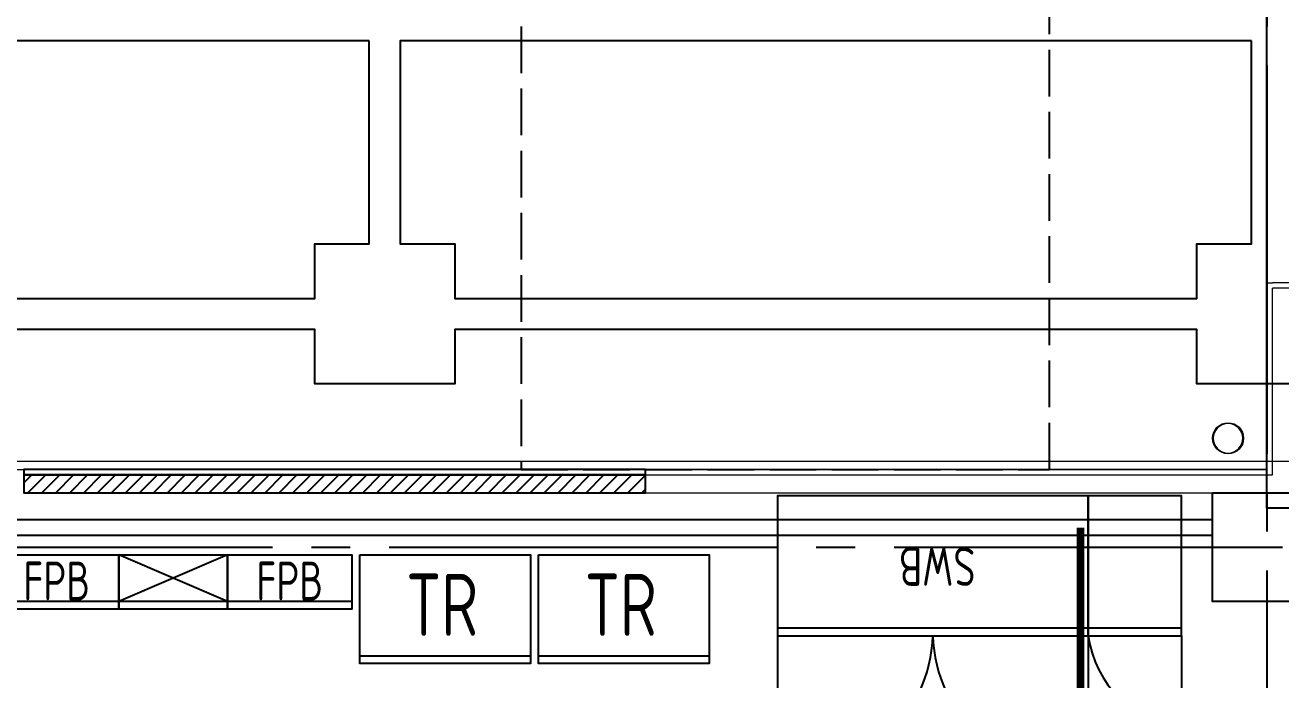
# Model space of a CAD drawing. Extents: x -18489 to 195597, y -1599 to 112111.
# Drawn here: x 14321 to 15129, y 8915 to 9336 of the extents above; entities that cross this region are included whole.
import ezdxf
from ezdxf.enums import TextEntityAlignment as Align

# ---------------------------------------------------------------- set-up
doc = ezdxf.new("R2010")
doc.units = 0
doc.header["$LTSCALE"] = 100
doc.linetypes.add('X-S-FAB-L10$0$COL-CEN-LIN', pattern=[3.25, 2.5, -0.25, 0.25, -0.25])
doc.linetypes.add('X-S-FAB-L10$0$HIDDEN', pattern=[0.4, 0.3, -0.1])
for name, color, linetype in [('188K-SM-03-F10-ARCH-PA-Y2257103$0$K-Divider-7.5', 53, 'Continuous'), ('188K-SM-03-F10-ARCH-PA-Y2257103$0$K-岩棉 2hr 7.5-非抗', 53, 'Continuous'), ('188K-SM-03-F10-ELEC-EQ-Y2257103$0$E-PANEL', 255, 'Continuous'), ('188K-SM-03-F10-ELEC-EQ-Y2257103$0$X-F-L30-E-PPB-EQ-200K$0$E-LAY-EQPM', 150, 'Continuous'), ('188K-SM-03-F10-ELEC-EQ-Y2257103$0$X-F-L30-E-PPB-EQ-200K$0$E-LAY-TXT', 3, 'Continuous'), ('188K-SM-03-F10-ELEC-EQ-Y2257103$0$X-F-L30-E-PPB-EQ-200K$0$E-XTR-PNL', 150, 'Continuous'), ('X-S-FAB-L10$0$0-DIM-TXT', 8, 'Continuous'), ('X-S-FAB-L10$0$A-OBJE-MEP', 8, 'Continuous'), ('X-S-FAB-L10$0$A-WALL-EX', 8, 'Continuous'), ('X-S-FAB-L10$0$ASP_5', 8, 'Continuous'), ('X-S-FAB-L10$0$BLOCK', 8, 'Continuous'), ('X-S-FAB-L10$0$CCL', 8, 'X-S-FAB-L10$0$COL-CEN-LIN'), ('X-S-FAB-L10$0$COL-S', 8, 'Continuous'), ('X-S-FAB-L10$0$HID', 8, 'X-S-FAB-L10$0$HIDDEN'), ('X-S-FAB-L10$0$S-FNDN', 8, 'Continuous'), ('X-S-FAB-L10$0$Steel Frame-188K', 8, 'Continuous'), ('X-S-FAB-L10$0$WALL_188K_EX', 8, 'Continuous')]:
    doc.layers.add(name, color=color, linetype=linetype)
doc.styles.add('188K-SM-03-F10-ELEC-EQ-Y2257103$0$X-F-L25-E-PDP-EQ-200K$0$AA-TXT', font='isocp.shx', dxfattribs={"bigfont": 'chineset.shx'})
doc.styles.add('188K-SM-03-F10-ELEC-EQ-Y2257103$0$X-F-L30-E-PPB-EQ-200K$0$aa-txt', font='isocp.shx', dxfattribs={"width": 0.8, "bigfont": 'china.shx'})
doc.styles.add('X-S-FAB-L10$0$CHINA', font='simplex.shx', dxfattribs={"width": 0.75, "bigfont": 'chineset.shx'})
doc.styles.add('X-S-FAB-L10$0$Standard', font='', dxfattribs={"width": 0.8})
doc.styles.add('X-S-FAB-L10$0$TG_NOTE_TEXT', font='simplex.shx', dxfattribs={"width": 0.75, "bigfont": 'chineset.shx'})
doc.styles.get('X-S-FAB-L10$0$Standard').set_extended_font_data('Microsoft JhengHei')

# ---------------------------------------------------------------- blocks, each defined once
blk = doc.blocks.new('X-S-FAB-L10$0$FAB2-L05')
at = {"layer": 'X-S-FAB-L10$0$CCL'}
for p, q in [((-11040, 11005), (-11040, 0)), ((-26880, 9720), (1210, 9720))]:
    blk.add_line(p, q, dxfattribs=at)
at = {"layer": 'X-S-FAB-L10$0$COL-S'}
blk.add_lwpolyline([(-11075, 9755), (-11005, 9755), (-11005, 9685), (-11075, 9685)], close=True, dxfattribs=at)
blk = doc.blocks.new('X-S-FAB-L10')
at = {"layer": 'X-S-FAB-L10$0$WALL_188K_EX'}
h = blk.add_hatch(dxfattribs=at)
h.set_pattern_fill('LINE', color=256, scale=2, angle=225)
h.set_pattern_definition([(225, (14418.3835, 9050), (4.49013, -4.49013), [])])
h.paths.add_polyline_path([(14720, 9046.5), (14320, 9046.5), (14320, 9035), (14720, 9035)])
at = {"layer": 'X-S-FAB-L10$0$A-OBJE-MEP', "lineweight": 0, "flags": 128}
blk.add_lwpolyline([(15104.5, 9070, 1), (15085.5, 9070, 1)], format="xyb", close=True, dxfattribs=at)
at = {"layer": 'X-S-FAB-L10$0$A-OBJE-MEP', "lineweight": 0}
blk.add_circle((15095, 9070), 10, dxfattribs=at)
at = {"layer": 'X-S-FAB-L10$0$A-WALL-EX', "lineweight": 0}
for p, q in [((15135, 9166.5), (15123.5, 9166.5)), ((15123.5, 9050), (15123.5, 9166.5)), ((15135, 9166.5), (15123.5, 9166.5)), ((14720, 9050), (14720, 9035)), ((14720, 9046.5), (15120, 9046.5)), ((15120, 9046.5), (15123.5, 9046.5)), ((15123.5, 9046.5), (15123.5, 9050)), ((15123.5, 9046.5), (15123.5, 9050))]:
    blk.add_line(p, q, dxfattribs=at)
at = {"layer": 'X-S-FAB-L10$0$A-WALL-EX', "lineweight": 0, "flags": 128}
for points in [[(15120, 9170), (15123.5, 9170)], [(15120, 9170), (15120, 9050)], [(15166.5, 9170), (15123.5, 9170)], [(12720, 9050), (15120, 9050)], [(12720, 9050), (15120, 9050)], [(12720, 9050), (15120, 9050)], [(15120, 9050), (14720, 9050)], [(14720, 9050), (15120, 9050)], [(14720, 9050), (15120, 9050)], [(14720, 9050), (15120, 9050)], [(14720, 9050), (15120, 9050)], [(14720, 9035), (15135, 9035)]]:
    blk.add_lwpolyline(points, dxfattribs=at)
at = {"layer": 'X-S-FAB-L10$0$ASP_5'}
for p, q in [((15120, 9025), (15120, 9950)), ((15170, 9025), (15120, 9025))]:
    blk.add_line(p, q, dxfattribs=at)
at = {"layer": 'X-S-FAB-L10$0$COL-S'}
for p, q in [((15085, 9035), (15155, 9035)), ((15085, 8965), (15085, 9035)), ((15155, 8965), (15085, 8965))]:
    blk.add_line(p, q, dxfattribs=at)
at = {"layer": 'X-S-FAB-L10$0$HID'}
for p, q in [((14640, 11495), (14640, 9050)), ((14980, 9050), (14980, 11495)), ((14640, 9050), (14980, 9050))]:
    blk.add_line(p, q, dxfattribs=at)
at = {"layer": 'X-S-FAB-L10$0$S-FNDN', "lineweight": 0, "flags": 128}
blk.add_lwpolyline([(11070, 4530), (11935, 4530), (11935, -55), (12665, -55), (12665, -270), (15175, -270), (15175, -55), (15905, -55), (15905, 4530), (16672.5, 4530), (16672.5, 5003), (15905, 5003), (15905, 9055), (11935, 9055), (11935, 5003), (11070, 5003)], close=True, dxfattribs=at)
at = {"layer": 'X-S-FAB-L10$0$Steel Frame-188K'}
blk.add_lwpolyline([(17620, 9130), (16820, 9134.878), (16820, 9130), (16780, 9130), (15980, 9140), (15980, 9130), (15940, 9130), (15940, 9140), (15165, 9140), (15165, 9105), (15075, 9105), (15075, 9140), (14597.247, 9140), (14597.247, 9105), (14507.247, 9105), (14507.247, 9140), (12765, 9140)], dxfattribs=at)
for points in [[(14542.247, 9325.815), (14252.818, 9325.815), (14252.818, 9160), (14507.247, 9160), (14507.247, 9195), (14542.247, 9195)], [(15110, 9325.815), (14562.247, 9325.815), (14562.247, 9195), (14597.247, 9195), (14597.247, 9160), (15075, 9160), (15075, 9195), (15110, 9195)]]:
    blk.add_lwpolyline(points, close=True, dxfattribs=at)
at = {"layer": 'X-S-FAB-L10$0$WALL_188K_EX'}
for points in [[(14720, 9050), (14320, 9050), (14320, 9046.5), (14720, 9046.5)], [(14720, 9046.5), (14320, 9046.5), (14320, 9035), (14720, 9035)]]:
    blk.add_lwpolyline(points, close=True, dxfattribs=at)
at = {"layer": 'X-S-FAB-L10$0$BLOCK'}
blk.add_blockref('X-S-FAB-L10$0$FAB2-L05', (26160, -720), dxfattribs=at)
at = {"style": 'X-S-FAB-L10$0$TG_NOTE_TEXT', "width": 0.5, "flags": 1}
for p in [(7463.301, 9020), (18268.251, 8649), (11197.77, 4800.167), (16485.801, 4800.167), (25420.27, 2635), (13360, 320.001, 0), (7463.301, -33.333)]:
    blk.add_attdef('WH', text='', height=20, dxfattribs=at).set_placement(p, align=Align.BOTTOM_LEFT)
at = {"width": 0.5}
for style, p in [('X-S-FAB-L10$0$TG_NOTE_TEXT', (7585, 9020)), ('X-S-FAB-L10$0$TG_NOTE_TEXT', (18389.95, 8649)), ('X-S-FAB-L10$0$TG_NOTE_TEXT', (11117.5, 4813.5)), ('X-S-FAB-L10$0$TG_NOTE_TEXT', (16607.5, 4813.5)), ('X-S-FAB-L10$0$TG_NOTE_TEXT', (25350, 2635)), ('X-S-FAB-L10$0$Standard', (13129.375, 325.001, 0)), ('X-S-FAB-L10$0$TG_NOTE_TEXT', (7585, -20))]:
    blk.add_attdef('DESC', text='', height=10, dxfattribs=dict(at, style=style)).set_placement(p, align=Align.BOTTOM_LEFT)
for tag, style, p in [('TYPE', 'X-S-FAB-L10$0$TG_NOTE_TEXT', (7619.286, 9020)), ('NO', 'X-S-FAB-L10$0$TG_NOTE_TEXT', (7650.095, 9020)), ('TYPE', 'X-S-FAB-L10$0$TG_NOTE_TEXT', (18424.236, 8649)), ('NO', 'X-S-FAB-L10$0$TG_NOTE_TEXT', (18455.045, 8649)), ('NO', 'X-S-FAB-L10$0$TG_NOTE_TEXT', (11088.595, 4813.5)), ('TYPE', 'X-S-FAB-L10$0$TG_NOTE_TEXT', (11151.786, 4813.5)), ('TYPE', 'X-S-FAB-L10$0$TG_NOTE_TEXT', (16641.786, 4813.5)), ('NO', 'X-S-FAB-L10$0$TG_NOTE_TEXT', (16672.595, 4813.5)), ('NO', 'X-S-FAB-L10$0$TG_NOTE_TEXT', (25313, 2635)), ('TYPE', 'X-S-FAB-L10$0$TG_NOTE_TEXT', (25350, 2635)), ('NO', 'X-S-FAB-L10$0$Standard', (13100, 320.001, 0)), ('TYPE', 'X-S-FAB-L10$0$Standard', (13129.375, 320.001, 0)), ('TYPE', 'X-S-FAB-L10$0$TG_NOTE_TEXT', (7619.286, -20)), ('NO', 'X-S-FAB-L10$0$TG_NOTE_TEXT', (7650.095, -20))]:
    blk.add_attdef(tag, text='', height=10, dxfattribs=dict(at, style=style)).set_placement(p, align=Align.BOTTOM_RIGHT)
for rotation, style, p in [(180, 'X-S-FAB-L10$0$Standard', (317.625, 7480)), (180, 'X-S-FAB-L10$0$Standard', (1217.625, 7480)), (90, 'X-S-FAB-L10$0$TG_NOTE_TEXT', (24310, 3647.5)), (270, 'X-S-FAB-L10$0$TG_NOTE_TEXT', (17080, 1605))]:
    blk.add_attdef('DESC', text='', height=10, rotation=rotation, dxfattribs=dict(at, style=style)).set_placement(p, align=Align.BOTTOM_LEFT)
for tag, rotation, style, p in [('TYPE', 180, 'X-S-FAB-L10$0$Standard', (317.625, 7480)), ('NO', 180, 'X-S-FAB-L10$0$Standard', (347, 7480)), ('TYPE', 180, 'X-S-FAB-L10$0$Standard', (1217.625, 7480)), ('NO', 180, 'X-S-FAB-L10$0$Standard', (1247, 7480)), ('TYPE', 90, 'X-S-FAB-L10$0$TG_NOTE_TEXT', (24310, 3647.5)), ('NO', 90, 'X-S-FAB-L10$0$TG_NOTE_TEXT', (24310, 3610.5)), ('TYPE', 270, 'X-S-FAB-L10$0$TG_NOTE_TEXT', (17080, 1605)), ('NO', 270, 'X-S-FAB-L10$0$TG_NOTE_TEXT', (17080, 1573))]:
    blk.add_attdef(tag, text='', height=10, rotation=rotation, dxfattribs=dict(at, style=style)).set_placement(p, align=Align.BOTTOM_RIGHT)
at = {"style": 'X-S-FAB-L10$0$TG_NOTE_TEXT', "width": 0.5, "flags": 1}
for rotation, p in [(180, (43, 7480)), (180, (943, 7480)), (90, (24310, 3717.77)), (270, (17080, 1711.699))]:
    blk.add_attdef('WH', text='', height=20, rotation=rotation, dxfattribs=at).set_placement(p, align=Align.BOTTOM_LEFT)
at = {"layer": 'X-S-FAB-L10$0$0-DIM-TXT', "style": 'X-S-FAB-L10$0$CHINA', "width": 0.75}
for p in [(667.414, 7855.1, -2689.4), (22627.353, 6728.814), (25644.722, 6728.814), (24778.787, 5569.051), (1118.252, 4980), (417.801, 4594.623), (23874.84, 4355), (22927.43, 4330.122), (23749.869, 3901.367), (417.801, 3765.236), (1118.252, 3730), (417.801, 3115.79), (536.882, 2227.832), (16908.994, 1782.652), (888.445, 880.466), (16977.43, 750), (18878.841, 750), (25641.221, 553.233), (21364.03, 526.894)]:
    blk.add_attdef('HIG', text='', height=80, dxfattribs=at).set_placement(p, align=Align.MIDDLE_LEFT)
blk = doc.blocks.new('188K-SM-03-F10-ELEC-EQ-Y2257103$0$E-SWB')
at = {"color": 140}
for p, q in [((60, 90), (60, 180)), ((260, 90), (260, 180)), ((0, 90), (0, 150)), ((60, 85), (0, 85)), ((260, 85), (60, 85))]:
    blk.add_line(p, q, dxfattribs=at)
for points in [[(60, 90), (0, 90), (0, 0), (60, 0)], [(260, 90), (60, 90), (60, 0), (260, 0)]]:
    blk.add_lwpolyline(points, close=True, dxfattribs=at)
for centre, radius, start, end in [((66.67, 86.85), 93.39, 1.93207, 94.0935), ((253.33, 86.85), 93.39, 85.9065, 178.06793), ((-9.61, 80.39), 70.27, 7.8575, 82.1425)]:
    blk.add_arc(centre, radius, start, end, dxfattribs=at)
at = {"color": 140, "style": '188K-SM-03-F10-ELEC-EQ-Y2257103$0$X-F-L25-E-PDP-EQ-200K$0$AA-TXT', "width": 0.8}
blk.add_text('SWB', height=25, dxfattribs=at).set_placement((157.41, 45.44), align=Align.MIDDLE_CENTER)
blk = doc.blocks.new('188K-SM-03-F10-ELEC-EQ-Y2257103')
at = {"layer": '188K-SM-03-F10-ELEC-EQ-Y2257103$0$X-F-L30-E-PPB-EQ-200K$0$E-LAY-EQPM'}
for p, q in [((14451.13, 8995, 0), (14381.13, 8965, 0)), ((14451.13, 8965, 0), (14381.13, 8995, 0)), ((14531.13, 8965, 0), (14301.13, 8965, 0))]:
    blk.add_line(p, q, dxfattribs=at)
at = {"layer": '188K-SM-03-F10-ELEC-EQ-Y2257103$0$X-F-L30-E-PPB-EQ-200K$0$E-LAY-EQPM', "elevation": 0}
for points in [[(14301.13, 8995), (14381.13, 8995), (14381.13, 8960), (14301.13, 8960)], [(14381.13, 8995), (14451.13, 8995), (14451.13, 8960), (14381.13, 8960)], [(14451.13, 8995), (14531.13, 8995), (14531.13, 8960), (14451.13, 8960)]]:
    blk.add_lwpolyline(points, close=True, dxfattribs=at)
at = {"layer": '188K-SM-03-F10-ELEC-EQ-Y2257103$0$X-F-L30-E-PPB-EQ-200K$0$E-XTR-PNL'}
for p, q in [((14536.13, 8930, 0), (14646.13, 8930, 0)), ((14651.13, 8930, 0), (14761.13, 8930, 0))]:
    blk.add_line(p, q, dxfattribs=at)
at = {"layer": '188K-SM-03-F10-ELEC-EQ-Y2257103$0$X-F-L30-E-PPB-EQ-200K$0$E-XTR-PNL', "elevation": 0}
for points in [[(14536.13, 8995), (14646.13, 8995), (14646.13, 8925), (14536.13, 8925)], [(14651.13, 8995), (14761.13, 8995), (14761.13, 8925), (14651.13, 8925)]]:
    blk.add_lwpolyline(points, close=True, dxfattribs=at)
at = {"layer": '188K-SM-03-F10-ELEC-EQ-Y2257103$0$E-PANEL', "rotation": 180}
blk.add_blockref('188K-SM-03-F10-ELEC-EQ-Y2257103$0$E-SWB', (15065, 9033), dxfattribs=at)
at = {"layer": '188K-SM-03-F10-ELEC-EQ-Y2257103$0$X-F-L30-E-PPB-EQ-200K$0$E-LAY-TXT', "style": '188K-SM-03-F10-ELEC-EQ-Y2257103$0$X-F-L30-E-PPB-EQ-200K$0$aa-txt', "width": 0.8}
for p in [(14341.13, 8978.17, 0), (14491.13, 8978.17, 0)]:
    blk.add_text('FPB', height=25, dxfattribs=at).set_placement(p, align=Align.MIDDLE_CENTER)
at = {"layer": '188K-SM-03-F10-ELEC-EQ-Y2257103$0$X-F-L30-E-PPB-EQ-200K$0$E-XTR-PNL', "style": '188K-SM-03-F10-ELEC-EQ-Y2257103$0$X-F-L30-E-PPB-EQ-200K$0$aa-txt', "width": 0.8}
for p in [(14589.19, 8962.92, 0), (14704.19, 8962.92, 0)]:
    blk.add_text('TR', height=40, dxfattribs=at).set_placement(p, align=Align.MIDDLE_CENTER)
blk = doc.blocks.new('188K-SM-03-F10-ARCH-PA-Y2257103')
at = {"layer": '188K-SM-03-F10-ARCH-PA-Y2257103$0$K-Divider-7.5', "const_width": 5, "elevation": 0}
blk.add_lwpolyline([(15000.09, 8634.99), (15000.09, 9012.5)], dxfattribs=at)
at = {"layer": '188K-SM-03-F10-ARCH-PA-Y2257103$0$K-岩棉 2hr 7.5-非抗'}
for p, q in [((15085, 9017.5, 0), (13955, 9017.5, 0)), ((15085, 9007.5, 0), (13955, 9007.5, 0))]:
    blk.add_line(p, q, dxfattribs=at)

msp = doc.modelspace()

# ---------------------------------------------------------------- block references
for name in ['188K-SM-03-F10-ELEC-EQ-Y2257103', 'X-S-FAB-L10', '188K-SM-03-F10-ARCH-PA-Y2257103']:
    msp.add_blockref(name, (0, 0))

doc.saveas('drawing.dxf')
